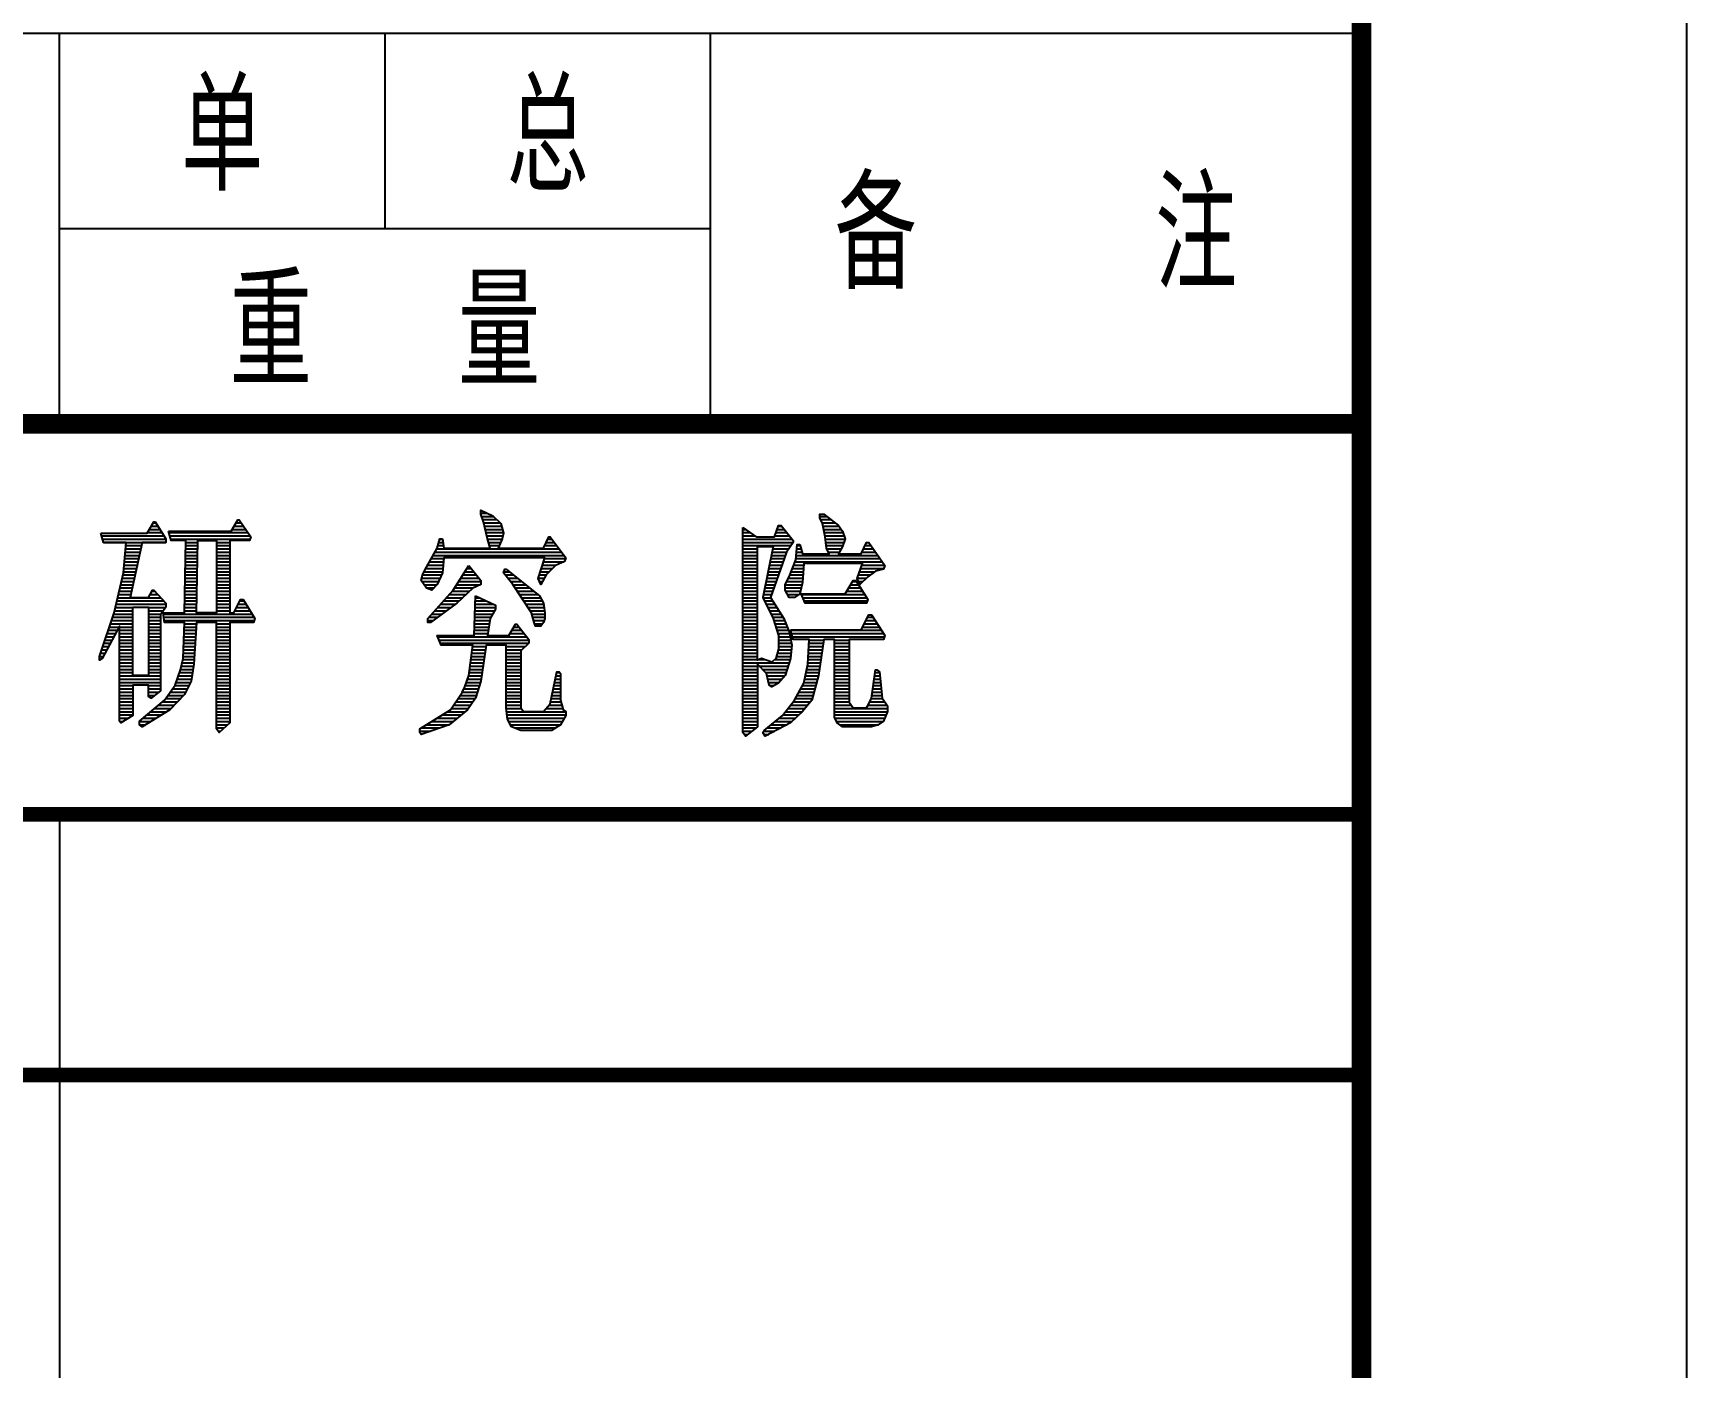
# Model space of a CAD drawing. Extents: x -8431 to -7574, y 1007 to 1601.
# Drawn here: x -7633.2 to -7582.4, y 1047.6 to 1088.6 of the extents above; entities that cross this region are included whole.
import ezdxf
from ezdxf.enums import TextEntityAlignment as Align

# ---------------------------------------------------------------- set-up
doc = ezdxf.new("R2010")
doc.units = 0
doc.header["$LTSCALE"] = 10
doc.header["$MEASUREMENT"] = 0
doc.layers.get('0').update_dxf_attribs({"linetype": 'CONTINUOUS'})
doc.layers.add('1', color=2, linetype='CONTINUOUS')
doc.layers.add('2', color=1, linetype='CONTINUOUS')
doc.styles.add('HZ', font='txt', dxfattribs={"width": 0.75, "bigfont": 'hztxt'})

# ---------------------------------------------------------------- blocks, each defined once
blk = doc.blocks.new('*X2')
at = {"color": 0}
for p, q in [((44992.2, -950), (45010.3, -950)), ((44994.6, -960), (45030.1, -960)), ((46033.5, -960), (46054.6, -960)), ((43968.1, -1010), (44012.7, -1010)), ((43973.9, -1000), (44006.5, -1000)), ((43979.8, -990), (44000.3, -990)), ((43985.6, -980), (43994, -980)), ((44033.9, -1010), (44276.7, -1010)), ((44227.8, -1000), (44269.7, -1000)), ((44233.6, -990), (44262.7, -990)), ((44239.4, -980), (44255.7, -980)), ((44998.1, -970), (45040.6, -970)), ((45001.2, -980), (45051.1, -980)), ((45003.5, -990), (45055.6, -990)), ((45005.9, -1000), (45058.4, -1000)), ((45008.2, -1010), (45061.2, -1010)), ((45796.6, -1000), (45805.2, -1000)), ((45796.6, -1010), (45819.2, -1010)), ((45899.2, -1010), (45932.3, -1010)), ((45902.7, -1000), (45924.5, -1000)), ((45906.2, -990), (45916.6, -990)), ((46035.9, -970), (46067.5, -970)), ((46040.6, -980), (46080.3, -980)), ((46043.2, -990), (46092, -990)), ((46045.2, -1000), (46099, -1000)), ((46047.2, -1010), (46104.4, -1010)), ((43826.8, -1020), (44018.9, -1020)), ((43829.6, -1030), (44024.5, -1030)), ((43832.4, -1040), (44024.5, -1040)), ((43900.3, -1060), (43946.7, -1060)), ((43901.1, -1050), (43948.9, -1050)), ((44036.7, -1020), (44283.7, -1020)), ((44039.5, -1030), (44283.4, -1030)), ((44085.2, -1060), (44122, -1060)), ((44085.4, -1050), (44122.2, -1050)), ((44085.6, -1040), (44122.4, -1040)), ((44179.6, -1040), (44220.5, -1040)), ((44179.6, -1050), (44220.5, -1050)), ((44179.6, -1060), (44220.5, -1060)), ((44856.4, -1060), (45232.8, -1060)), ((44859.7, -1050), (44876.7, -1050)), ((44862.5, -1040), (44875.3, -1040)), ((44865.3, -1030), (44873.9, -1030)), ((45010.5, -1020), (45059.6, -1020)), ((45012.9, -1030), (45057.1, -1030)), ((45015.7, -1040), (45052.9, -1040)), ((45018.5, -1050), (45048.7, -1050)), ((45187.9, -1050), (45225.1, -1050)), ((45192.5, -1040), (45217.5, -1040)), ((45197.2, -1030), (45209.8, -1030)), ((45796.6, -1020), (45833.2, -1020)), ((45796.6, -1030), (45948.1, -1030)), ((45796.6, -1040), (45951.8, -1040)), ((45796.6, -1050), (45945.2, -1050)), ((45796.6, -1060), (45841.5, -1060)), ((45888.9, -1060), (45938.2, -1060)), ((45895.7, -1020), (45940.2, -1020)), ((45962.8, -1060), (45976, -1060)), ((45963.7, -1050), (45973.2, -1050)), ((46049.2, -1020), (46107.9, -1020)), ((46050.6, -1030), (46110.6, -1030)), ((46051.8, -1040), (46107.1, -1040)), ((46052.9, -1050), (46103.6, -1050)), ((46054.8, -1060), (46098.8, -1060)), ((46167.3, -1060), (46198.2, -1060)), ((46172, -1050), (46191.2, -1050)), ((43895.9, -1110), (43935.9, -1110)), ((43896.8, -1100), (43938, -1100)), ((43897.6, -1090), (43940.2, -1090)), ((43898.5, -1080), (43942.4, -1080)), ((43899.4, -1070), (43944.6, -1070)), ((44084.3, -1110), (44121.1, -1110)), ((44084.5, -1100), (44121.3, -1100)), ((44084.7, -1090), (44121.4, -1090)), ((44084.9, -1080), (44121.6, -1080)), ((44085.1, -1070), (44121.8, -1070)), ((44179.6, -1070), (44220.5, -1070)), ((44179.6, -1080), (44220.5, -1080)), ((44179.6, -1090), (44220.5, -1090)), ((44179.6, -1100), (44220.5, -1100)), ((44179.6, -1110), (44220.5, -1110)), ((44828.4, -1110), (44875.9, -1110)), ((44834, -1100), (44876.8, -1100)), ((44839.6, -1090), (44877.6, -1090)), ((44845.2, -1080), (45248, -1080)), ((44850.8, -1070), (45240.4, -1070)), ((45181, -1110), (45222.2, -1110)), ((45184.1, -1100), (45246.7, -1100)), ((45187.3, -1090), (45252.6, -1090)), ((45796.6, -1070), (45841.5, -1070)), ((45796.6, -1080), (45841.5, -1080)), ((45796.6, -1090), (45841.5, -1090)), ((45796.6, -1100), (45841.5, -1100)), ((45796.6, -1110), (45841.5, -1110)), ((45878.6, -1110), (45917.3, -1110)), ((45880.6, -1100), (45920.8, -1100)), ((45882.7, -1090), (45924.3, -1090)), ((45884.8, -1080), (45927.8, -1080)), ((45886.8, -1070), (45931.3, -1070)), ((45953.4, -1110), (45984.1, -1110)), ((45957.2, -1100), (46226.2, -1100)), ((45960.2, -1090), (46219.2, -1090)), ((45961.1, -1080), (46212.2, -1080)), ((45962, -1070), (45978.8, -1070)), ((46059.4, -1070), (46093.5, -1070)), ((46162.3, -1110), (46233.2, -1110)), ((46162.6, -1070), (46205.2, -1070)), ((43887.7, -1160), (43925, -1160)), ((43890, -1150), (43927.2, -1150)), ((43892.4, -1140), (43929.3, -1140)), ((43894.1, -1130), (43931.5, -1130)), ((43895, -1120), (43933.7, -1120)), ((44083.4, -1160), (44120.1, -1160)), ((44083.6, -1150), (44120.3, -1150)), ((44083.8, -1140), (44120.5, -1140)), ((44083.9, -1130), (44120.7, -1130)), ((44084.1, -1120), (44120.9, -1120)), ((44179.6, -1120), (44220.5, -1120)), ((44179.6, -1130), (44220.5, -1130)), ((44179.6, -1140), (44220.5, -1140)), ((44179.6, -1150), (44220.5, -1150)), ((44179.6, -1160), (44220.5, -1160)), ((44810.1, -1150), (44866.3, -1150)), ((44810.4, -1160), (44861.6, -1160)), ((44812.5, -1140), (44870.9, -1140)), ((44817.6, -1130), (44874.1, -1130)), ((44822.9, -1120), (44875, -1120)), ((44923.5, -1160), (44992.2, -1160)), ((44930, -1150), (44986.5, -1150)), ((44936.4, -1140), (44978.7, -1140)), ((44942.9, -1130), (44970.8, -1130)), ((44949.3, -1120), (44962.9, -1120)), ((45063, -1130), (45079.5, -1130)), ((45066.6, -1140), (45092, -1140)), ((45074.8, -1150), (45104.5, -1150)), ((45083, -1160), (45117, -1160)), ((45168.2, -1150), (45186.5, -1150)), ((45171.4, -1140), (45192.1, -1140)), ((45171.8, -1160), (45180.9, -1160)), ((45174.6, -1130), (45201.8, -1130)), ((45177.8, -1120), (45211.6, -1120)), ((45796.6, -1120), (45841.5, -1120)), ((45796.6, -1130), (45841.5, -1130)), ((45796.6, -1140), (45841.5, -1140)), ((45796.6, -1150), (45841.5, -1150)), ((45796.6, -1160), (45841.5, -1160)), ((45868.2, -1160), (45899.8, -1160)), ((45870.3, -1150), (45903.3, -1150)), ((45872.3, -1140), (45906.8, -1140)), ((45874.4, -1130), (45910.3, -1130)), ((45876.5, -1120), (45913.8, -1120)), ((45931.9, -1160), (45980.6, -1160)), ((45937.2, -1150), (45981.3, -1150)), ((45941.7, -1140), (45982, -1140)), ((45945.6, -1130), (45982.7, -1130)), ((45949.5, -1120), (45983.4, -1120)), ((46133.9, -1160), (46145.5, -1160)), ((46148.3, -1150), (46175.8, -1150)), ((46151.8, -1140), (46188.2, -1140)), ((46151.8, -1160), (46165.3, -1160)), ((46155.3, -1130), (46202.2, -1130)), ((46158.8, -1120), (46230.2, -1120)), ((43876, -1210), (44009, -1210)), ((43878.4, -1200), (43916.3, -1200)), ((43880.7, -1190), (43918.5, -1190)), ((43883, -1180), (43920.7, -1180)), ((43885.4, -1170), (43922.8, -1170)), ((43976.5, -1200), (44000, -1200)), ((43981.7, -1190), (43991, -1190)), ((44082.5, -1210), (44119.2, -1210)), ((44082.7, -1200), (44119.4, -1200)), ((44082.8, -1190), (44119.6, -1190)), ((44083, -1180), (44119.8, -1180)), ((44083.2, -1170), (44120, -1170)), ((44179.6, -1170), (44220.5, -1170)), ((44179.6, -1180), (44220.5, -1180)), ((44179.6, -1190), (44220.5, -1190)), ((44179.6, -1200), (44220.5, -1200)), ((44179.6, -1210), (44220.5, -1210)), ((44817.4, -1170), (44856.4, -1170)), ((44824.4, -1180), (44847.1, -1180)), ((44885.5, -1210), (44936.8, -1210)), ((44894.4, -1200), (44947.3, -1200)), ((44903.2, -1190), (44957.8, -1190)), ((44910.6, -1180), (44968.8, -1180)), ((44917, -1170), (44989.8, -1170)), ((44975.7, -1210), (44988.7, -1210)), ((45090.9, -1170), (45129.5, -1170)), ((45097.5, -1180), (45142, -1180)), ((45104, -1190), (45154.5, -1190)), ((45110.5, -1200), (45167, -1200)), ((45117.1, -1210), (45175.1, -1210)), ((45796.6, -1170), (45841.5, -1170)), ((45796.6, -1180), (45841.5, -1180)), ((45796.6, -1190), (45841.5, -1190)), ((45796.6, -1200), (45841.5, -1200)), ((45796.6, -1210), (45841.5, -1210)), ((45858, -1210), (45882.6, -1210)), ((45859.9, -1200), (45885.8, -1200)), ((45862, -1190), (45889.3, -1190)), ((45864, -1180), (45892.8, -1180)), ((45866.1, -1170), (45896.3, -1170)), ((45927.3, -1170), (45978.7, -1170)), ((45927.3, -1180), (45976.4, -1180)), ((45929.2, -1190), (45974.1, -1190)), ((45934.4, -1200), (45969.5, -1200)), ((45977.1, -1200), (46170.7, -1200)), ((45981.3, -1210), (46177, -1210)), ((46115.9, -1190), (46164.4, -1190)), ((46121.9, -1180), (46158.1, -1180)), ((46127.9, -1170), (46151.8, -1170)), ((43860.6, -1270), (43922.4, -1270)), ((43864, -1260), (43922.4, -1260)), ((43866.7, -1250), (43922.4, -1250)), ((43869, -1240), (43922.4, -1240)), ((43871.4, -1230), (44024.5, -1230)), ((43873.7, -1220), (44018, -1220)), ((43971.4, -1240), (44023.7, -1240)), ((43971.4, -1250), (44016.7, -1250)), ((43971.4, -1260), (44009.7, -1260)), ((43971.4, -1270), (44008.1, -1270)), ((44016.8, -1260), (44289.3, -1260)), ((44018.2, -1270), (44295.6, -1270)), ((44081.7, -1250), (44118.5, -1250)), ((44081.9, -1240), (44118.7, -1240)), ((44082.1, -1230), (44118.9, -1230)), ((44082.3, -1220), (44119, -1220)), ((44179.6, -1220), (44220.5, -1220)), ((44179.6, -1230), (44220.5, -1230)), ((44179.6, -1240), (44220.5, -1240)), ((44179.6, -1250), (44220.5, -1250)), ((44235.9, -1250), (44283, -1250)), ((44240.9, -1240), (44276.7, -1240)), ((44245.9, -1230), (44270.4, -1230)), ((44250.9, -1220), (44264.1, -1220)), ((44832.3, -1270), (44858.8, -1270)), ((44841.2, -1260), (44872.8, -1260)), ((44850, -1250), (44886.8, -1250)), ((44858.9, -1240), (44900.8, -1240)), ((44867.8, -1230), (44914.8, -1230)), ((44876.6, -1220), (44926.3, -1220)), ((44973.7, -1270), (45023, -1270)), ((44974, -1260), (45028.6, -1260)), ((44974.3, -1250), (45034.2, -1250)), ((44974.7, -1240), (45037.1, -1240)), ((44975, -1230), (45030.7, -1230)), ((44975.3, -1220), (45009.7, -1220)), ((45123.6, -1220), (45180.3, -1220)), ((45130.1, -1230), (45184.5, -1230)), ((45136.7, -1240), (45185.9, -1240)), ((45143.2, -1250), (45187.3, -1250)), ((45148.4, -1260), (45188.2, -1260)), ((45151.2, -1270), (45188.2, -1270)), ((45796.6, -1220), (45841.5, -1220)), ((45796.6, -1230), (45841.5, -1230)), ((45796.6, -1240), (45841.5, -1240)), ((45796.6, -1250), (45841.5, -1250)), ((45796.6, -1260), (45841.5, -1260)), ((45796.6, -1270), (45841.5, -1270)), ((45863.1, -1220), (45888.9, -1220)), ((45868.2, -1230), (45895.3, -1230)), ((45873.3, -1240), (45901.6, -1240)), ((45878.4, -1250), (45908, -1250)), ((45883.5, -1260), (45914.4, -1260)), ((45888.6, -1270), (45920.7, -1270)), ((45985.5, -1220), (46178.9, -1220)), ((46180.4, -1270), (46197.7, -1270)), ((43843.9, -1320), (43869.3, -1320)), ((43847.3, -1310), (43874.7, -1310)), ((43850.6, -1300), (43880, -1300)), ((43853.9, -1290), (43922.4, -1290)), ((43857.3, -1280), (43922.4, -1280)), ((43881.5, -1300), (43922.4, -1300)), ((43881.5, -1310), (43922.4, -1310)), ((43881.5, -1320), (43922.4, -1320)), ((43971.4, -1280), (44008.1, -1280)), ((43971.4, -1290), (44008.1, -1290)), ((43971.4, -1300), (44008.1, -1300)), ((43971.4, -1310), (44008.1, -1310)), ((43971.4, -1320), (44008.1, -1320)), ((44019.6, -1280), (44295.9, -1280)), ((44080.4, -1320), (44116.2, -1320)), ((44080.7, -1310), (44116.8, -1310)), ((44081.1, -1300), (44117.5, -1300)), ((44081.5, -1290), (44118.1, -1290)), ((44179.6, -1290), (44220.5, -1290)), ((44179.6, -1300), (44220.5, -1300)), ((44179.6, -1310), (44220.5, -1310)), ((44179.6, -1320), (44220.5, -1320)), ((44828.9, -1280), (44844.8, -1280)), ((44972, -1320), (45013.6, -1320)), ((44972.3, -1310), (45015.2, -1310)), ((44972.7, -1300), (45016.7, -1300)), ((44973, -1290), (45018.3, -1290)), ((44973.3, -1280), (45019.8, -1280)), ((45081.7, -1320), (45125, -1320)), ((45087.5, -1310), (45117.1, -1310)), ((45093.3, -1300), (45109.2, -1300)), ((45154, -1280), (45186.1, -1280)), ((45157.1, -1290), (45181, -1290)), ((45796.6, -1280), (45841.5, -1280)), ((45796.6, -1290), (45841.5, -1290)), ((45796.6, -1300), (45841.5, -1300)), ((45796.6, -1310), (45841.5, -1310)), ((45796.6, -1320), (45841.5, -1320)), ((45892.4, -1280), (45925.7, -1280)), ((45895.6, -1290), (45929.7, -1290)), ((45898.7, -1300), (45933.7, -1300)), ((45901.8, -1310), (45937.7, -1310)), ((45904.9, -1320), (45940.6, -1320)), ((45943.9, -1310), (46223.1, -1310)), ((45946.7, -1320), (46229.5, -1320)), ((46164.7, -1300), (46216.8, -1300)), ((46169.9, -1290), (46210.4, -1290)), ((46175.2, -1280), (46204, -1280)), ((43827.2, -1370), (43842.6, -1370)), ((43830.5, -1360), (43847.9, -1360)), ((43833.9, -1350), (43853.3, -1350)), ((43837.2, -1340), (43858.6, -1340)), ((43840.6, -1330), (43864, -1330)), ((43881.5, -1330), (43922.4, -1330)), ((43881.5, -1340), (43922.4, -1340)), ((43881.5, -1350), (43922.4, -1350)), ((43881.5, -1360), (43922.4, -1360)), ((43881.5, -1370), (43922.4, -1370)), ((43971.4, -1330), (44008.1, -1330)), ((43971.4, -1340), (44008.1, -1340)), ((43971.4, -1350), (44008.1, -1350)), ((43971.4, -1360), (44008.1, -1360)), ((43971.4, -1370), (44008.1, -1370)), ((44078.5, -1370), (44113, -1370)), ((44078.9, -1360), (44113.6, -1360)), ((44079.2, -1350), (44114.3, -1350)), ((44079.6, -1340), (44114.9, -1340)), ((44080, -1330), (44115.5, -1330)), ((44179.6, -1330), (44220.5, -1330)), ((44179.6, -1340), (44220.5, -1340)), ((44179.6, -1350), (44220.5, -1350)), ((44179.6, -1360), (44220.5, -1360)), ((44179.6, -1370), (44220.5, -1370)), ((44859, -1330), (45132.9, -1330)), ((44863.2, -1340), (45139.2, -1340)), ((44867.4, -1350), (45138.9, -1350)), ((44965.8, -1370), (45006.4, -1370)), ((44967.1, -1360), (45007.9, -1360)), ((45069.8, -1360), (45128.4, -1360)), ((45069.8, -1370), (45117.9, -1370)), ((45796.6, -1330), (45841.5, -1330)), ((45796.6, -1340), (45841.5, -1340)), ((45796.6, -1350), (45841.5, -1350)), ((45796.6, -1360), (45841.5, -1360)), ((45796.6, -1370), (45841.5, -1370)), ((45906.1, -1370), (45946.3, -1370)), ((45906.9, -1330), (45942.6, -1330)), ((45906.9, -1340), (45944.6, -1340)), ((45906.9, -1350), (45946.6, -1350)), ((45906.9, -1360), (45947.3, -1360)), ((45949.5, -1330), (46232.3, -1330)), ((45999.1, -1370), (46041, -1370)), ((45999.6, -1360), (46042.5, -1360)), ((46000.1, -1350), (46043.9, -1350)), ((46000.7, -1340), (46045.4, -1340)), ((46078.4, -1340), (46123.3, -1340)), ((46078.4, -1350), (46123.3, -1350)), ((46078.4, -1360), (46123.3, -1360)), ((46078.4, -1370), (46123.3, -1370)), ((43820.3, -1400), (43823.4, -1400)), ((43820.5, -1390), (43831.9, -1390)), ((43823.8, -1380), (43837.2, -1380)), ((43881.5, -1380), (43922.4, -1380)), ((43881.5, -1390), (43922.4, -1390)), ((43881.5, -1400), (43922.4, -1400)), ((43881.5, -1410), (43922.4, -1410)), ((43881.5, -1420), (43922.4, -1420)), ((43971.4, -1380), (44008.1, -1380)), ((43971.4, -1390), (44008.1, -1390)), ((43971.4, -1400), (44008.1, -1400)), ((43971.4, -1410), (44008.1, -1410)), ((43971.4, -1420), (44008.1, -1420)), ((44072, -1420), (44109.3, -1420)), ((44074.4, -1410), (44110.5, -1410)), ((44076.7, -1400), (44111.1, -1400)), ((44077.8, -1390), (44111.7, -1390)), ((44078.1, -1380), (44112.4, -1380)), ((44179.6, -1380), (44220.5, -1380)), ((44179.6, -1390), (44220.5, -1390)), ((44179.6, -1400), (44220.5, -1400)), ((44179.6, -1410), (44220.5, -1410)), ((44179.6, -1420), (44220.5, -1420)), ((44959.2, -1420), (44999, -1420)), ((44960.6, -1410), (45000.5, -1410)), ((44961.9, -1400), (45002, -1400)), ((44963.2, -1390), (45003.5, -1390)), ((44964.5, -1380), (45004.9, -1380)), ((45069.8, -1380), (45114.7, -1380)), ((45069.8, -1390), (45114.7, -1390)), ((45069.8, -1400), (45114.7, -1400)), ((45069.8, -1410), (45114.7, -1410)), ((45069.8, -1420), (45114.7, -1420)), ((45796.6, -1380), (45841.5, -1380)), ((45796.6, -1390), (45841.5, -1390)), ((45796.6, -1400), (45841.5, -1400)), ((45796.6, -1410), (45939.4, -1410)), ((45796.6, -1420), (45841.5, -1420)), ((45846.2, -1400), (45863.9, -1400)), ((45847.5, -1420), (45936.3, -1420)), ((45894.9, -1400), (45942.5, -1400)), ((45900.5, -1390), (45944.3, -1390)), ((45903.3, -1380), (45945.3, -1380)), ((45995.4, -1420), (46033.6, -1420)), ((45996.9, -1410), (46035.1, -1410)), ((45997.5, -1400), (46036.6, -1400)), ((45998, -1390), (46038, -1390)), ((45998.5, -1380), (46039.5, -1380)), ((46078.4, -1380), (46123.3, -1380)), ((46078.4, -1390), (46123.3, -1390)), ((46078.4, -1400), (46123.3, -1400)), ((46078.4, -1410), (46123.3, -1410)), ((46078.4, -1420), (46123.3, -1420)), ((43881.5, -1430), (43922.4, -1430)), ((43881.5, -1440), (43922.4, -1440)), ((43881.5, -1450), (44008.1, -1450)), ((43881.5, -1460), (44008.1, -1460)), ((43881.5, -1470), (44008.1, -1470)), ((43971.4, -1430), (44008.1, -1430)), ((43971.4, -1440), (44008.1, -1440)), ((44055.9, -1470), (44100.2, -1470)), ((44059.4, -1460), (44103, -1460)), ((44062.9, -1450), (44104.6, -1450)), ((44066.4, -1440), (44106.1, -1440)), ((44069.7, -1430), (44107.7, -1430)), ((44179.6, -1430), (44220.5, -1430)), ((44179.6, -1440), (44220.5, -1440)), ((44179.6, -1450), (44220.5, -1450)), ((44179.6, -1460), (44220.5, -1460)), ((44179.6, -1470), (44220.5, -1470)), ((44948.1, -1470), (44991.1, -1470)), ((44951.6, -1460), (44993.1, -1460)), ((44955.1, -1450), (44994.6, -1450)), ((44956.6, -1440), (44996.1, -1440)), ((44957.9, -1430), (44997.6, -1430)), ((45069.8, -1430), (45114.7, -1430)), ((45069.8, -1440), (45114.7, -1440)), ((45069.8, -1450), (45114.7, -1450)), ((45069.8, -1460), (45114.7, -1460)), ((45069.8, -1470), (45114.7, -1470)), ((45218.2, -1470), (45237.2, -1470)), ((45220.3, -1460), (45237.2, -1460)), ((45222.3, -1450), (45237.2, -1450)), ((45224.4, -1440), (45235.1, -1440)), ((45796.6, -1430), (45841.5, -1430)), ((45796.6, -1440), (45841.5, -1440)), ((45796.6, -1450), (45841.5, -1450)), ((45796.6, -1460), (45841.5, -1460)), ((45796.6, -1470), (45841.5, -1470)), ((45857.3, -1430), (45933.2, -1430)), ((45867.1, -1440), (45930, -1440)), ((45871.7, -1450), (45926.3, -1450)), ((45874.1, -1460), (45917.6, -1460)), ((45876.4, -1470), (45908.8, -1470)), ((45984.9, -1470), (46023.7, -1470)), ((45987, -1460), (46026.4, -1460)), ((45989.1, -1450), (46029.1, -1450)), ((45991.2, -1440), (46030.7, -1440)), ((45993.3, -1430), (46032.2, -1430)), ((46078.4, -1430), (46123.3, -1430)), ((46078.4, -1440), (46123.3, -1440)), ((46078.4, -1450), (46123.3, -1450)), ((46078.4, -1460), (46123.3, -1460)), ((46078.4, -1470), (46123.3, -1470)), ((46199.5, -1470), (46220.5, -1470)), ((46200.9, -1460), (46219.5, -1460)), ((46202.3, -1450), (46218.5, -1450)), ((46203.7, -1440), (46217.5, -1440)), ((43881.5, -1480), (43922.4, -1480)), ((43881.5, -1490), (43922.4, -1490)), ((43881.5, -1500), (43922.4, -1500)), ((43881.5, -1510), (43922.4, -1510)), ((43881.5, -1520), (43922.4, -1520)), ((43971.4, -1480), (44008.1, -1480)), ((43971.4, -1490), (44008.1, -1490)), ((43971.4, -1500), (44002.7, -1500)), ((43971.4, -1510), (43990.4, -1510)), ((44023.7, -1520), (44069.3, -1520)), ((44030.7, -1510), (44078.9, -1510)), ((44037.7, -1500), (44085.2, -1500)), ((44044.7, -1490), (44090.2, -1490)), ((44051.7, -1480), (44095.2, -1480)), ((44179.6, -1480), (44220.5, -1480)), ((44179.6, -1490), (44220.5, -1490)), ((44179.6, -1500), (44220.5, -1500)), ((44179.6, -1510), (44220.5, -1510)), ((44179.6, -1520), (44220.5, -1520)), ((44922, -1520), (44975.1, -1520)), ((44929, -1510), (44978.6, -1510)), ((44935.7, -1500), (44981.7, -1500)), ((44940.3, -1490), (44984.9, -1490)), ((44944.6, -1480), (44988, -1480)), ((45069.8, -1480), (45114.7, -1480)), ((45069.8, -1490), (45114.7, -1490)), ((45069.8, -1500), (45114.7, -1500)), ((45069.8, -1510), (45114.7, -1510)), ((45069.8, -1520), (45114.7, -1520)), ((45207.9, -1520), (45237.2, -1520)), ((45210, -1510), (45237.2, -1510)), ((45212, -1500), (45237.2, -1500)), ((45214.1, -1490), (45237.2, -1490)), ((45216.1, -1480), (45237.2, -1480)), ((45796.6, -1480), (45841.5, -1480)), ((45796.6, -1490), (45841.5, -1490)), ((45796.6, -1500), (45841.5, -1500)), ((45796.6, -1510), (45841.5, -1510)), ((45796.6, -1520), (45841.5, -1520)), ((45881, -1480), (45893.2, -1480)), ((45958.4, -1520), (46010.2, -1520)), ((45963.9, -1510), (46012.9, -1510)), ((45969.3, -1500), (46015.6, -1500)), ((45974.8, -1490), (46018.3, -1490)), ((45980.2, -1480), (46021, -1480)), ((46078.4, -1480), (46123.3, -1480)), ((46078.4, -1490), (46123.3, -1490)), ((46078.4, -1500), (46123.3, -1500)), ((46078.4, -1510), (46123.3, -1510)), ((46078.4, -1520), (46123.3, -1520)), ((46192.2, -1520), (46226.2, -1520)), ((46193.9, -1510), (46224.5, -1510)), ((46195.3, -1500), (46223.5, -1500)), ((46196.7, -1490), (46222.5, -1490)), ((46198.1, -1480), (46221.5, -1480)), ((43881.5, -1530), (43922.4, -1530)), ((43881.5, -1540), (43922.4, -1540)), ((43881.5, -1550), (43922.4, -1550)), ((43881.5, -1560), (43922.4, -1560)), ((43881.5, -1570), (43922.4, -1570)), ((43965.6, -1570), (44010.4, -1570)), ((43977.7, -1560), (44026.7, -1560)), ((43989.8, -1550), (44040.4, -1550)), ((44001.9, -1540), (44050.1, -1540)), ((44014, -1530), (44059.7, -1530)), ((44179.6, -1530), (44220.5, -1530)), ((44179.6, -1540), (44220.5, -1540)), ((44179.6, -1550), (44220.5, -1550)), ((44179.6, -1560), (44220.5, -1560)), ((44179.6, -1570), (44220.5, -1570)), ((44872.3, -1570), (44931.6, -1570)), ((44888.4, -1560), (44943.9, -1560)), ((44901, -1550), (44954.1, -1550)), ((44908, -1540), (44961.1, -1540)), ((44915, -1530), (44968.1, -1530)), ((45069.8, -1530), (45114.7, -1530)), ((45069.8, -1540), (45114.7, -1540)), ((45070, -1550), (45116.1, -1550)), ((45071.2, -1560), (45253.5, -1560)), ((45072.3, -1570), (45253.5, -1570)), ((45192.6, -1550), (45244.3, -1550)), ((45201.4, -1540), (45241.5, -1540)), ((45205.8, -1530), (45238.7, -1530)), ((45796.6, -1530), (45841.5, -1530)), ((45796.6, -1540), (45841.5, -1540)), ((45796.6, -1550), (45841.5, -1550)), ((45796.6, -1560), (45841.5, -1560)), ((45796.6, -1570), (45841.5, -1570)), ((45920.2, -1570), (45969.6, -1570)), ((45928.1, -1560), (45980.1, -1560)), ((45936, -1550), (45988.3, -1550)), ((45943.8, -1540), (45996.5, -1540)), ((45951.7, -1530), (46004.6, -1530)), ((46078.4, -1530), (46123.3, -1530)), ((46078.4, -1540), (46129.9, -1540)), ((46078.4, -1550), (46241.7, -1550)), ((46078.4, -1560), (46241.6, -1560)), ((46078.4, -1570), (46237.4, -1570)), ((46182, -1540), (46240.2, -1540)), ((46187.5, -1530), (46233.2, -1530)), ((43881.5, -1580), (43908.8, -1580)), ((43882.3, -1590), (43893, -1590)), ((43942.8, -1590), (43977.7, -1590)), ((43942.8, -1600), (43961.4, -1600)), ((43953.5, -1580), (43994, -1580)), ((44179.6, -1580), (44220.5, -1580)), ((44179.6, -1590), (44220.5, -1590)), ((44179.6, -1600), (44214.5, -1600)), ((44179.6, -1610), (44203.3, -1610)), ((44185.1, -1620), (44192.1, -1620)), ((44804.4, -1620), (44837, -1620)), ((44807.9, -1610), (44866.4, -1610)), ((44824, -1600), (44894.9, -1600)), ((44840.1, -1590), (44907.1, -1590)), ((44856.2, -1580), (44919.4, -1580)), ((45073.5, -1580), (45248.7, -1580)), ((45077.5, -1590), (45243.1, -1590)), ((45082.8, -1600), (45237.5, -1600)), ((45095, -1610), (45221.8, -1610)), ((45796.6, -1580), (45841.5, -1580)), ((45796.6, -1590), (45841.5, -1590)), ((45796.6, -1600), (45841.5, -1600)), ((45796.6, -1610), (45837, -1610)), ((45796.6, -1620), (45824.4, -1620)), ((45860.6, -1620), (45895.6, -1620)), ((45871.8, -1610), (45914.6, -1610)), ((45884.1, -1600), (45933.6, -1600)), ((45896.3, -1590), (45948.6, -1590)), ((45908.6, -1580), (45959.1, -1580)), ((46079.7, -1580), (46233.2, -1580)), ((46084.3, -1590), (46227.9, -1590)), ((46093.9, -1600), (46213.9, -1600)), ((45800.9, -1630), (45811.8, -1630)), ((45862.2, -1630), (45876.6, -1630))]:
    blk.add_line(p, q, dxfattribs=at)

msp = doc.modelspace()

# ---------------------------------------------------------------- linework, layer by layer
at = {"layer": '1'}
for p, q in [((-7582.371, 1006.581), (-7582.371, 1600.581)), ((-7772.371, 1088.581), (-7592.371, 1088.581)), ((-7632.371, 1076.581), (-7632.371, 1088.581)), ((-7622.371, 1082.581), (-7622.371, 1088.581)), ((-7612.371, 1076.581), (-7612.371, 1088.581)), ((-7632.371, 1082.581), (-7612.371, 1082.581))]:
    msp.add_line(p, q, dxfattribs=at)
at = {"layer": '1', "color": 2}
msp.add_line((-7632.371, 1064.581), (-7632.371, 1028.581), dxfattribs=at)
for points in [[(-7620.609, 1073.049), (-7620.568, 1072.757), (-7620.568, 1072.757), (-7619.139, 1072.757), (-7619.139, 1072.757), (-7619.221, 1073.049), (-7619.221, 1073.049), (-7619.343, 1073.574), (-7619.343, 1073.574), (-7619.425, 1073.807), (-7619.425, 1073.807), (-7619.425, 1073.924), (-7619.425, 1073.924), (-7619.057, 1073.749), (-7619.057, 1073.749), (-7618.812, 1073.516), (-7618.812, 1073.516), (-7618.731, 1073.224), (-7618.731, 1073.224), (-7618.772, 1073.049), (-7618.772, 1073.049), (-7618.894, 1072.757), (-7618.894, 1072.757), (-7617.506, 1072.757), (-7617.506, 1072.757), (-7617.342, 1073.107), (-7617.342, 1073.107), (-7617.302, 1073.107), (-7617.302, 1073.107), (-7616.812, 1072.466), (-7616.812, 1072.466), (-7616.852, 1072.349), (-7616.852, 1072.349), (-7617.138, 1072.232), (-7617.138, 1072.232), (-7617.424, 1071.941), (-7617.424, 1071.941), (-7617.587, 1071.649), (-7617.587, 1071.649), (-7617.669, 1071.824), (-7617.669, 1071.824), (-7617.465, 1072.466), (-7617.465, 1072.466), (-7620.568, 1072.466), (-7620.568, 1072.466), (-7620.609, 1071.999), (-7620.609, 1071.999), (-7620.772, 1071.649), (-7620.772, 1071.649), (-7620.936, 1071.474), (-7620.936, 1071.474), (-7621.099, 1071.532), (-7621.099, 1071.532), (-7621.262, 1071.766), (-7621.262, 1071.766), (-7621.222, 1071.941), (-7621.222, 1071.941), (-7621.099, 1072.174), (-7621.099, 1072.174), (-7620.772, 1072.757), (-7620.772, 1072.757), (-7620.691, 1073.049), (-7620.691, 1073.049), (-7620.65, 1073.049), (-7620.65, 1073.049), (-7620.609, 1073.049)], [(-7609.625, 1072.874), (-7609.543, 1072.582), (-7609.543, 1072.582), (-7608.727, 1072.582), (-7608.727, 1072.582), (-7608.808, 1072.757), (-7608.808, 1072.757), (-7608.849, 1073.107), (-7608.849, 1073.107), (-7608.931, 1073.516), (-7608.931, 1073.516), (-7609.012, 1073.691), (-7609.012, 1073.691), (-7609.012, 1073.807), (-7609.012, 1073.807), (-7608.89, 1073.807), (-7608.89, 1073.807), (-7608.441, 1073.457), (-7608.441, 1073.457), (-7608.318, 1073.282), (-7608.318, 1073.282), (-7608.237, 1073.049), (-7608.237, 1073.049), (-7608.318, 1072.816), (-7608.318, 1072.816), (-7608.441, 1072.582), (-7608.441, 1072.582), (-7607.747, 1072.582), (-7607.747, 1072.582), (-7607.583, 1072.932), (-7607.583, 1072.932), (-7607.502, 1072.932), (-7607.502, 1072.932), (-7607.012, 1072.232), (-7607.012, 1072.232), (-7607.052, 1072.116), (-7607.052, 1072.116), (-7607.297, 1072.057), (-7607.297, 1072.057), (-7607.542, 1071.882), (-7607.542, 1071.882), (-7607.787, 1071.649), (-7607.787, 1071.649), (-7607.869, 1071.824), (-7607.869, 1071.824), (-7607.706, 1072.291), (-7607.706, 1072.291), (-7609.502, 1072.291), (-7609.502, 1072.291), (-7609.543, 1071.707), (-7609.543, 1071.707), (-7609.625, 1071.357), (-7609.625, 1071.357), (-7609.788, 1071.241), (-7609.788, 1071.241), (-7609.952, 1071.241), (-7609.952, 1071.241), (-7610.074, 1071.474), (-7610.074, 1071.474), (-7610.074, 1071.649), (-7610.074, 1071.649), (-7609.952, 1071.882), (-7609.952, 1071.882), (-7609.747, 1072.407), (-7609.747, 1072.407), (-7609.707, 1072.874), (-7609.707, 1072.874), (-7609.666, 1072.874), (-7609.666, 1072.874), (-7609.625, 1072.874)], [(-7631.103, 1073.224), (-7629.674, 1073.224), (-7629.674, 1073.224), (-7629.47, 1073.574), (-7629.47, 1073.574), (-7629.429, 1073.574), (-7629.429, 1073.574), (-7629.102, 1073.049), (-7629.102, 1073.049), (-7629.102, 1072.932), (-7629.102, 1072.932), (-7629.837, 1072.932), (-7629.837, 1072.932), (-7630.205, 1071.241), (-7630.205, 1071.241), (-7629.633, 1071.241), (-7629.633, 1071.241), (-7629.511, 1071.474), (-7629.511, 1071.474), (-7629.47, 1071.474), (-7629.47, 1071.474), (-7629.102, 1071.066), (-7629.102, 1071.066), (-7629.102, 1070.949), (-7629.102, 1070.949), (-7629.266, 1070.716), (-7629.266, 1070.716), (-7629.266, 1068.382), (-7629.266, 1068.382), (-7629.552, 1068.149), (-7629.552, 1068.149), (-7629.633, 1068.207), (-7629.633, 1068.207), (-7629.633, 1068.557), (-7629.633, 1068.557), (-7630.123, 1068.557), (-7630.123, 1068.557), (-7630.123, 1067.624), (-7630.123, 1067.624), (-7630.491, 1067.391), (-7630.491, 1067.391), (-7630.532, 1067.449), (-7630.532, 1067.449), (-7630.532, 1070.366), (-7630.532, 1070.366), (-7631.062, 1069.374), (-7631.062, 1069.374), (-7631.144, 1069.316), (-7631.144, 1069.316), (-7631.144, 1069.432), (-7631.144, 1069.432), (-7630.695, 1070.774), (-7630.695, 1070.774), (-7630.409, 1071.999), (-7630.409, 1071.999), (-7630.327, 1072.932), (-7630.327, 1072.932), (-7631.022, 1072.932), (-7631.022, 1072.932), (-7631.103, 1073.224)], [(-7629.021, 1073.282), (-7627.102, 1073.282), (-7627.102, 1073.282), (-7626.897, 1073.632), (-7626.897, 1073.632), (-7626.857, 1073.632), (-7626.857, 1073.632), (-7626.489, 1073.107), (-7626.489, 1073.107), (-7626.53, 1072.991), (-7626.53, 1072.991), (-7627.142, 1072.991), (-7627.142, 1072.991), (-7627.142, 1070.774), (-7627.142, 1070.774), (-7627.02, 1070.774), (-7627.02, 1070.774), (-7626.816, 1071.182), (-7626.816, 1071.182), (-7626.734, 1071.182), (-7626.734, 1071.182), (-7626.367, 1070.599), (-7626.367, 1070.599), (-7626.407, 1070.482), (-7626.407, 1070.482), (-7627.142, 1070.482), (-7627.142, 1070.482), (-7627.142, 1067.391), (-7627.142, 1067.391), (-7627.469, 1067.099), (-7627.469, 1067.099), (-7627.551, 1067.216), (-7627.551, 1067.216), (-7627.551, 1070.482), (-7627.551, 1070.482), (-7628.163, 1070.482), (-7628.163, 1070.482), (-7628.245, 1069.199), (-7628.245, 1069.199), (-7628.327, 1068.674), (-7628.327, 1068.674), (-7628.531, 1068.266), (-7628.531, 1068.266), (-7628.98, 1067.799), (-7628.98, 1067.799), (-7629.837, 1067.274), (-7629.837, 1067.274), (-7629.919, 1067.332), (-7629.919, 1067.332), (-7629.919, 1067.449), (-7629.919, 1067.449), (-7629.143, 1068.091), (-7629.143, 1068.091), (-7628.817, 1068.557), (-7628.817, 1068.557), (-7628.653, 1069.024), (-7628.653, 1069.024), (-7628.572, 1069.374), (-7628.572, 1069.374), (-7628.531, 1070.482), (-7628.531, 1070.482), (-7629.143, 1070.482), (-7629.143, 1070.482), (-7629.184, 1070.774), (-7629.184, 1070.774), (-7628.531, 1070.774), (-7628.531, 1070.774), (-7628.49, 1072.991), (-7628.49, 1072.991), (-7628.939, 1072.991), (-7628.939, 1072.991), (-7629.021, 1073.282)], [(-7611.381, 1073.399), (-7610.972, 1073.107), (-7610.972, 1073.107), (-7610.401, 1073.107), (-7610.401, 1073.107), (-7610.278, 1073.457), (-7610.278, 1073.457), (-7610.197, 1073.457), (-7610.197, 1073.457), (-7609.829, 1072.991), (-7609.829, 1072.991), (-7609.829, 1072.932), (-7609.829, 1072.932), (-7610.033, 1072.641), (-7610.033, 1072.641), (-7610.523, 1071.241), (-7610.523, 1071.241), (-7610.115, 1070.599), (-7610.115, 1070.599), (-7609.952, 1070.191), (-7609.952, 1070.191), (-7609.87, 1069.782), (-7609.87, 1069.782), (-7609.911, 1069.374), (-7609.911, 1069.374), (-7610.074, 1068.849), (-7610.074, 1068.849), (-7610.278, 1068.616), (-7610.278, 1068.616), (-7610.482, 1068.499), (-7610.482, 1068.499), (-7610.564, 1068.557), (-7610.564, 1068.557), (-7610.646, 1068.907), (-7610.646, 1068.907), (-7610.932, 1069.199), (-7610.932, 1069.199), (-7610.932, 1067.274), (-7610.932, 1067.274), (-7611.299, 1066.982), (-7611.299, 1066.982), (-7611.381, 1067.099), (-7611.381, 1067.099), (-7611.381, 1073.399)], [(-7628.122, 1072.991), (-7627.551, 1072.991), (-7627.551, 1072.991), (-7627.551, 1070.774), (-7627.551, 1070.774), (-7628.163, 1070.774), (-7628.163, 1070.774), (-7628.122, 1072.991)], [(-7610.932, 1072.816), (-7610.442, 1072.816), (-7610.442, 1072.816), (-7610.768, 1071.241), (-7610.768, 1071.241), (-7610.442, 1070.599), (-7610.442, 1070.599), (-7610.278, 1070.074), (-7610.278, 1070.074), (-7610.278, 1069.666), (-7610.278, 1069.666), (-7610.36, 1069.374), (-7610.36, 1069.374), (-7610.482, 1069.257), (-7610.482, 1069.257), (-7610.809, 1069.374), (-7610.809, 1069.374), (-7610.932, 1069.316), (-7610.932, 1069.316), (-7610.932, 1072.816)], [(-7619.792, 1072.232), (-7619.425, 1071.766), (-7619.425, 1071.766), (-7619.425, 1071.649), (-7619.425, 1071.649), (-7619.67, 1071.532), (-7619.67, 1071.532), (-7620.16, 1071.066), (-7620.16, 1071.066), (-7620.977, 1070.482), (-7620.977, 1070.482), (-7621.058, 1070.482), (-7621.058, 1070.482), (-7621.058, 1070.599), (-7621.058, 1070.599), (-7620.282, 1071.474), (-7620.282, 1071.474), (-7619.792, 1072.232)], [(-7618.649, 1072.116), (-7617.628, 1071.299), (-7617.628, 1071.299), (-7617.506, 1071.066), (-7617.506, 1071.066), (-7617.465, 1070.774), (-7617.465, 1070.774), (-7617.465, 1070.599), (-7617.465, 1070.599), (-7617.506, 1070.482), (-7617.506, 1070.482), (-7617.587, 1070.366), (-7617.587, 1070.366), (-7617.751, 1070.366), (-7617.751, 1070.366), (-7617.792, 1070.482), (-7617.792, 1070.482), (-7617.873, 1070.774), (-7617.873, 1070.774), (-7618.445, 1071.649), (-7618.445, 1071.649), (-7618.731, 1071.999), (-7618.731, 1071.999), (-7618.69, 1072.116), (-7618.69, 1072.116), (-7618.649, 1072.116)], [(-7609.584, 1071.357), (-7608.237, 1071.357), (-7608.237, 1071.357), (-7607.992, 1071.766), (-7607.992, 1071.766), (-7607.91, 1071.766), (-7607.91, 1071.766), (-7607.542, 1071.182), (-7607.542, 1071.182), (-7607.583, 1071.066), (-7607.583, 1071.066), (-7609.462, 1071.066), (-7609.462, 1071.066), (-7609.584, 1071.357)], [(-7619.588, 1071.299), (-7618.976, 1071.007), (-7618.976, 1071.007), (-7618.976, 1070.891), (-7618.976, 1070.891), (-7619.139, 1070.599), (-7619.139, 1070.599), (-7619.221, 1070.074), (-7619.221, 1070.074), (-7618.567, 1070.074), (-7618.567, 1070.074), (-7618.363, 1070.424), (-7618.363, 1070.424), (-7618.322, 1070.424), (-7618.322, 1070.424), (-7617.955, 1069.957), (-7617.955, 1069.957), (-7617.955, 1069.841), (-7617.955, 1069.841), (-7618.2, 1069.607), (-7618.2, 1069.607), (-7618.2, 1067.857), (-7618.2, 1067.857), (-7618.118, 1067.741), (-7618.118, 1067.741), (-7618.037, 1067.741), (-7618.037, 1067.741), (-7617.506, 1067.741), (-7617.506, 1067.741), (-7617.302, 1067.974), (-7617.302, 1067.974), (-7617.097, 1068.966), (-7617.097, 1068.966), (-7617.016, 1068.966), (-7617.016, 1068.966), (-7616.975, 1068.907), (-7616.975, 1068.907), (-7616.975, 1068.091), (-7616.975, 1068.091), (-7616.893, 1067.799), (-7616.893, 1067.799), (-7616.812, 1067.741), (-7616.812, 1067.741), (-7616.812, 1067.624), (-7616.812, 1067.624), (-7616.975, 1067.332), (-7616.975, 1067.332), (-7617.261, 1067.157), (-7617.261, 1067.157), (-7618.2, 1067.157), (-7618.2, 1067.157), (-7618.486, 1067.274), (-7618.486, 1067.274), (-7618.608, 1067.507), (-7618.608, 1067.507), (-7618.649, 1067.857), (-7618.649, 1067.857), (-7618.649, 1069.782), (-7618.649, 1069.782), (-7619.262, 1069.782), (-7619.262, 1069.782), (-7619.425, 1068.674), (-7619.425, 1068.674), (-7619.588, 1068.149), (-7619.588, 1068.149), (-7619.833, 1067.799), (-7619.833, 1067.799), (-7620.405, 1067.332), (-7620.405, 1067.332), (-7621.262, 1067.041), (-7621.262, 1067.041), (-7621.303, 1067.099), (-7621.303, 1067.099), (-7621.303, 1067.216), (-7621.303, 1067.216), (-7620.364, 1067.799), (-7620.364, 1067.799), (-7619.997, 1068.324), (-7619.997, 1068.324), (-7619.915, 1068.499), (-7619.915, 1068.499), (-7619.792, 1068.849), (-7619.792, 1068.849), (-7619.67, 1069.782), (-7619.67, 1069.782), (-7620.65, 1069.782), (-7620.65, 1069.782), (-7620.772, 1070.074), (-7620.772, 1070.074), (-7619.629, 1070.074), (-7619.629, 1070.074), (-7619.588, 1071.299)], [(-7630.123, 1070.949), (-7629.633, 1070.949), (-7629.633, 1070.949), (-7629.633, 1068.849), (-7629.633, 1068.849), (-7630.123, 1068.849), (-7630.123, 1068.849), (-7630.123, 1070.949)], [(-7609.911, 1070.249), (-7607.747, 1070.249), (-7607.747, 1070.249), (-7607.502, 1070.716), (-7607.502, 1070.716), (-7607.42, 1070.716), (-7607.42, 1070.716), (-7607.012, 1070.074), (-7607.012, 1070.074), (-7607.052, 1069.957), (-7607.052, 1069.957), (-7608.114, 1069.957), (-7608.114, 1069.957), (-7608.114, 1068.032), (-7608.114, 1068.032), (-7607.992, 1067.857), (-7607.992, 1067.857), (-7607.583, 1067.857), (-7607.583, 1067.857), (-7607.502, 1067.974), (-7607.502, 1067.974), (-7607.42, 1068.149), (-7607.42, 1068.149), (-7607.297, 1069.024), (-7607.297, 1069.024), (-7607.257, 1069.024), (-7607.257, 1069.024), (-7607.175, 1068.966), (-7607.175, 1068.966), (-7607.093, 1068.149), (-7607.093, 1068.149), (-7606.971, 1067.974), (-7606.971, 1067.974), (-7606.93, 1067.916), (-7606.93, 1067.916), (-7606.93, 1067.741), (-7606.93, 1067.741), (-7607.052, 1067.449), (-7607.052, 1067.449), (-7607.216, 1067.332), (-7607.216, 1067.332), (-7607.42, 1067.274), (-7607.42, 1067.274), (-7608.318, 1067.274), (-7608.318, 1067.274), (-7608.482, 1067.391), (-7608.482, 1067.391), (-7608.563, 1067.566), (-7608.563, 1067.566), (-7608.563, 1067.916), (-7608.563, 1067.916), (-7608.563, 1069.957), (-7608.563, 1069.957), (-7608.89, 1069.957), (-7608.89, 1069.957), (-7609.053, 1068.849), (-7609.053, 1068.849), (-7609.257, 1068.091), (-7609.257, 1068.091), (-7609.543, 1067.741), (-7609.543, 1067.741), (-7609.911, 1067.391), (-7609.911, 1067.391), (-7610.687, 1066.982), (-7610.687, 1066.982), (-7610.768, 1067.099), (-7610.768, 1067.099), (-7610.727, 1067.157), (-7610.727, 1067.157), (-7610.156, 1067.624), (-7610.156, 1067.624), (-7609.788, 1068.091), (-7609.788, 1068.091), (-7609.502, 1068.616), (-7609.502, 1068.616), (-7609.38, 1069.199), (-7609.38, 1069.199), (-7609.339, 1069.957), (-7609.339, 1069.957), (-7609.829, 1069.957), (-7609.829, 1069.957), (-7609.911, 1070.249)]]:
    msp.add_lwpolyline(points, dxfattribs=at)
at = {"layer": '1', "color": 2, "const_width": 0.45}
for points in [[(-7592.371, 1064.581), (-7732.371, 1064.581)], [(-7592.371, 1056.581), (-7772.371, 1056.581)]]:
    msp.add_lwpolyline(points, dxfattribs=at)
at = {"layer": '2'}
for p, q in [((-7592.371, 1076.581), (-7772.371, 1076.581)), ((-7772.371, 1076.581), (-7592.371, 1076.581)), ((-7772.371, 1076.581), (-7592.371, 1076.581)), ((-7772.371, 1076.581), (-7592.371, 1076.581)), ((-7592.371, 1016.581), (-7592.371, 1076.581)), ((-7592.371, 1016.581), (-7592.371, 1076.581))]:
    msp.add_line(p, q, dxfattribs=at)
at = {"layer": '2', "const_width": 0.6}
for points in [[(-7592.371, 1016.581), (-7592.371, 1590.581)], [(-7772.371, 1076.581), (-7592.371, 1076.581)]]:
    msp.add_lwpolyline(points, dxfattribs=at)
at = {"layer": '2', "color": 1, "const_width": 0.6}
msp.add_lwpolyline([(-7592.371, 1016.581), (-7592.371, 1076.581), (-7772.371, 1076.581), (-7772.371, 1016.581)], close=True, dxfattribs=at)

# ---------------------------------------------------------------- block references
at = {"layer": '1', "color": 2, "xscale": 0.01, "yscale": 0.01, "zscale": 0.01}
msp.add_blockref('*X2', (-8069.347, 1083.338), dxfattribs=at)

# ---------------------------------------------------------------- texts
at = {"layer": '1', "style": 'HZ', "width": 0.75}
for s, p in [('单', (-7627.371, 1085.581)), ('总', (-7617.371, 1085.581)), ('备   注', (-7602.371, 1082.581)), ('重  量', (-7622.371, 1079.581))]:
    msp.add_text(s, height=3.36, dxfattribs=at).set_placement(p, align=Align.MIDDLE)

doc.saveas('drawing.dxf')
